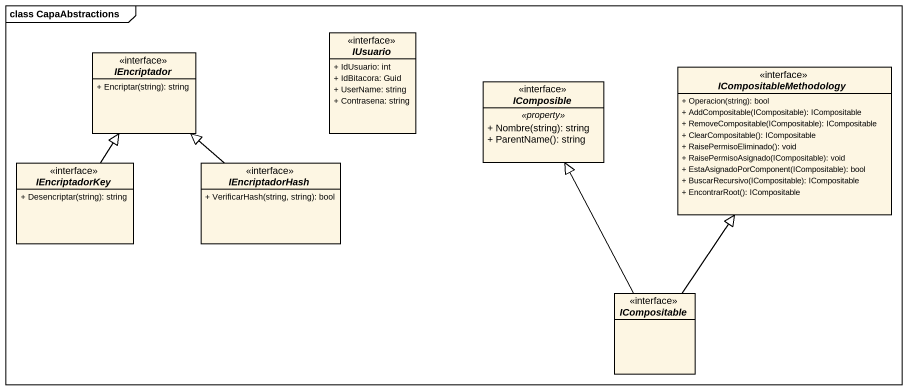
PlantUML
@startuml
mainframe class CapaAbstractions
hide circle
hide empty members
skinparam classAttributeIconSize 0
interface IUsuario {
  + IdUsuario: int
  + IdBitacora: Guid
  + UserName: string
  + Contrasena: string
}
interface IEncriptador {
  + Encriptar(string): string
}
interface IComposible {
  .. <<property>> ..
  + Nombre(string): string
  + ParentName(): string
}
interface ICompositableMethodology {
  + Operacion(string): bool
  + AddCompositable(ICompositable): ICompositable
  + RemoveCompositable(ICompositable): ICompositable
  + ClearCompositable(): ICompositable
  + RaisePermisoEliminado(): void
  + RaisePermisoAsignado(ICompositable): void
  + EstaAsignadoPorComponent(ICompositable): bool
  + BuscarRecursivo(ICompositable): ICompositable
  + EncontrarRoot(): ICompositable
}
interface IEncriptadorKey {
  + Desencriptar(string): string
}
interface IEncriptadorHash {
  + VerificarHash(string, string): bool
}
interface ICompositable
IEncriptadorKey -up-|> IEncriptador
IEncriptadorHash -up-|> IEncriptador
ICompositable -up-|> IComposible
ICompositable -up-|> ICompositableMethodology
@enduml
